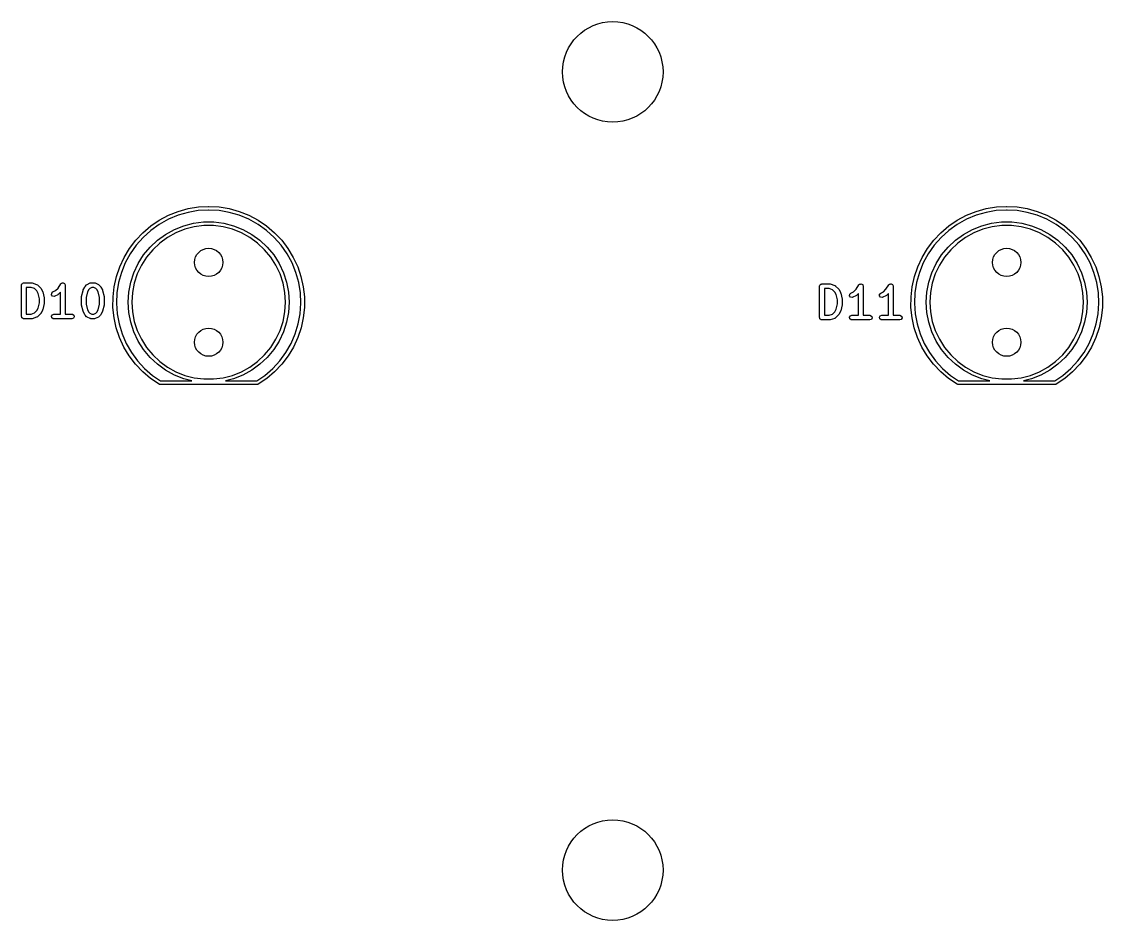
# Model space of a CAD drawing. Extents: x 17 to 414, y -137 to -109.
# Drawn here: x 273.29 to 307.69, y -137.49 to -108.89 of the extents above; entities that cross this region are included whole.
import ezdxf

# ---------------------------------------------------------------- set-up
doc = ezdxf.new("R2010")
doc.units = 0
doc.layers.add('BLACK', color=7, linetype='CONTINUOUS')

msp = doc.modelspace()

# ---------------------------------------------------------------- linework, layer by layer
at = {"layer": 'BLACK', "linetype": 'CONTINUOUS'}
for p, q in [((278.266, -114.93), (278.584, -114.842)), ((278.584, -114.842), (278.91, -114.789)), ((279.229, -114.887), (278.909, -114.905)), ((278.91, -114.789), (279.238, -114.771)), ((279.239, -114.891), (279.229, -114.887)), ((279.238, -114.771), (279.239, -114.771)), ((279.239, -114.771), (279.239, -114.771)), ((279.239, -114.771), (279.24, -114.771)), ((279.249, -114.887), (279.239, -114.891)), ((279.239, -114.891), (279.239, -114.891)), ((279.239, -114.891), (279.239, -114.891)), ((279.24, -114.771), (279.568, -114.789)), ((279.24, -114.771), (279.24, -114.771)), ((279.569, -114.905), (279.249, -114.887)), ((279.568, -114.789), (279.894, -114.842)), ((279.894, -114.842), (280.212, -114.93)), ((303.666, -114.93), (303.984, -114.842)), ((303.984, -114.842), (304.31, -114.789)), ((304.629, -114.887), (304.309, -114.905)), ((304.31, -114.789), (304.638, -114.771)), ((304.639, -114.891), (304.629, -114.887)), ((304.638, -114.771), (304.639, -114.771)), ((304.639, -114.771), (304.639, -114.771)), ((304.639, -114.771), (304.64, -114.771)), ((304.649, -114.887), (304.639, -114.891)), ((304.639, -114.891), (304.639, -114.891)), ((304.639, -114.891), (304.639, -114.891)), ((304.64, -114.771), (304.968, -114.789)), ((304.64, -114.771), (304.64, -114.771)), ((304.969, -114.905), (304.649, -114.887)), ((304.968, -114.789), (305.294, -114.842)), ((305.294, -114.842), (305.612, -114.93)), ((277.394, -115.392), (277.668, -115.207)), ((277.668, -115.207), (277.959, -115.052)), ((277.958, -115.181), (277.668, -115.342)), ((278.264, -115.053), (277.958, -115.181)), ((277.959, -115.052), (278.266, -114.93)), ((278.582, -114.961), (278.264, -115.053)), ((278.909, -114.905), (278.582, -114.961)), ((279.896, -114.961), (279.569, -114.905)), ((280.214, -115.053), (279.896, -114.961)), ((280.212, -114.93), (280.519, -115.052)), ((280.52, -115.181), (280.214, -115.053)), ((280.519, -115.052), (280.81, -115.207)), ((280.81, -115.342), (280.52, -115.181)), ((280.81, -115.207), (281.084, -115.392)), ((302.794, -115.392), (303.068, -115.207)), ((303.068, -115.207), (303.359, -115.052)), ((303.358, -115.181), (303.068, -115.342)), ((303.664, -115.053), (303.358, -115.181)), ((303.359, -115.052), (303.666, -114.93)), ((303.982, -114.961), (303.664, -115.053)), ((304.309, -114.905), (303.982, -114.961)), ((305.296, -114.961), (304.969, -114.905)), ((305.614, -115.053), (305.296, -114.961)), ((305.612, -114.93), (305.919, -115.052)), ((305.92, -115.181), (305.614, -115.053)), ((305.919, -115.052), (306.21, -115.207)), ((306.21, -115.342), (305.92, -115.181)), ((306.21, -115.207), (306.484, -115.392)), ((277.143, -115.606), (277.394, -115.392)), ((277.399, -115.535), (277.153, -115.757)), ((277.668, -115.342), (277.399, -115.535)), ((277.867, -115.659), (278.149, -115.505)), ((278.149, -115.505), (278.448, -115.386)), ((278.484, -115.496), (278.198, -115.609)), ((278.448, -115.386), (278.759, -115.306)), ((278.781, -115.419), (278.484, -115.496)), ((278.759, -115.306), (279.078, -115.266)), ((279.086, -115.381), (278.781, -115.419)), ((279.078, -115.266), (279.4, -115.266)), ((279.393, -115.381), (279.086, -115.381)), ((279.697, -115.419), (279.393, -115.381)), ((279.4, -115.266), (279.719, -115.306)), ((279.995, -115.496), (279.697, -115.419)), ((279.719, -115.306), (280.03, -115.386)), ((280.28, -115.609), (279.995, -115.496)), ((280.03, -115.386), (280.329, -115.505)), ((280.329, -115.505), (280.611, -115.659)), ((281.079, -115.535), (280.81, -115.342)), ((281.325, -115.757), (281.079, -115.535)), ((281.084, -115.392), (281.335, -115.606)), ((302.543, -115.606), (302.794, -115.392)), ((302.799, -115.535), (302.553, -115.757)), ((303.068, -115.342), (302.799, -115.535)), ((303.267, -115.659), (303.549, -115.505)), ((303.549, -115.505), (303.848, -115.386)), ((303.884, -115.496), (303.598, -115.609)), ((303.848, -115.386), (304.159, -115.306)), ((304.181, -115.419), (303.884, -115.496)), ((304.159, -115.306), (304.478, -115.266)), ((304.486, -115.381), (304.181, -115.419)), ((304.478, -115.266), (304.8, -115.266)), ((304.793, -115.381), (304.486, -115.381)), ((305.097, -115.419), (304.793, -115.381)), ((304.8, -115.266), (305.119, -115.306)), ((305.395, -115.496), (305.097, -115.419)), ((305.119, -115.306), (305.43, -115.386)), ((305.68, -115.609), (305.395, -115.496)), ((305.43, -115.386), (305.729, -115.505)), ((305.729, -115.505), (306.011, -115.659)), ((306.479, -115.535), (306.21, -115.342)), ((306.725, -115.757), (306.479, -115.535)), ((306.484, -115.392), (306.735, -115.606)), ((276.716, -116.108), (276.916, -115.845)), ((276.916, -115.845), (277.143, -115.606)), ((277.153, -115.757), (276.933, -116.006)), ((277.373, -116.069), (277.607, -115.848)), ((277.607, -115.848), (277.867, -115.659)), ((277.929, -115.757), (277.681, -115.937)), ((278.198, -115.609), (277.929, -115.757)), ((280.549, -115.757), (280.28, -115.609)), ((280.797, -115.937), (280.549, -115.757)), ((280.611, -115.659), (280.871, -115.848)), ((280.871, -115.848), (281.105, -116.069)), ((281.545, -116.005), (281.325, -115.757)), ((281.335, -115.606), (281.563, -115.845)), ((281.563, -115.845), (281.762, -116.108)), ((302.116, -116.108), (302.316, -115.845)), ((302.316, -115.845), (302.543, -115.606)), ((302.553, -115.757), (302.333, -116.006)), ((302.773, -116.069), (303.007, -115.848)), ((303.007, -115.848), (303.267, -115.659)), ((303.329, -115.757), (303.081, -115.937)), ((303.598, -115.609), (303.329, -115.757)), ((305.949, -115.757), (305.68, -115.609)), ((306.197, -115.937), (305.949, -115.757)), ((306.011, -115.659), (306.271, -115.848)), ((306.271, -115.848), (306.505, -116.069)), ((306.945, -116.005), (306.725, -115.757)), ((306.735, -115.606), (306.963, -115.845)), ((306.963, -115.845), (307.162, -116.108)), ((276.545, -116.391), (276.716, -116.108)), ((276.933, -116.006), (276.743, -116.277)), ((277.168, -116.316), (277.373, -116.069)), ((277.457, -116.147), (277.261, -116.384)), ((277.681, -115.937), (277.457, -116.147)), ((281.021, -116.147), (280.797, -115.937)), ((281.217, -116.384), (281.021, -116.147)), ((281.105, -116.069), (281.31, -116.316)), ((281.735, -116.277), (281.545, -116.005)), ((281.762, -116.108), (281.933, -116.391)), ((301.945, -116.391), (302.116, -116.108)), ((302.333, -116.006), (302.143, -116.277)), ((302.568, -116.316), (302.773, -116.069)), ((302.857, -116.147), (302.661, -116.384)), ((303.081, -115.937), (302.857, -116.147)), ((306.421, -116.147), (306.197, -115.937)), ((306.617, -116.384), (306.421, -116.147)), ((306.505, -116.069), (306.71, -116.316)), ((307.135, -116.277), (306.945, -116.005)), ((307.162, -116.108), (307.333, -116.391)), ((276.406, -116.69), (276.545, -116.391)), ((276.585, -116.568), (276.461, -116.875)), ((276.743, -116.277), (276.585, -116.568)), ((276.859, -116.879), (276.996, -116.588)), ((276.996, -116.588), (277.168, -116.316)), ((277.261, -116.384), (277.097, -116.643)), ((281.381, -116.643), (281.217, -116.384)), ((281.31, -116.316), (281.482, -116.588)), ((281.482, -116.588), (281.619, -116.879)), ((281.893, -116.568), (281.735, -116.277)), ((282.017, -116.875), (281.893, -116.568)), ((281.933, -116.391), (282.072, -116.69)), ((301.806, -116.69), (301.945, -116.391)), ((301.985, -116.568), (301.861, -116.875)), ((302.143, -116.277), (301.985, -116.568)), ((302.259, -116.879), (302.396, -116.588)), ((302.396, -116.588), (302.568, -116.316)), ((302.661, -116.384), (302.497, -116.643)), ((306.781, -116.643), (306.617, -116.384)), ((306.71, -116.316), (306.882, -116.588)), ((306.882, -116.588), (307.019, -116.879)), ((307.293, -116.568), (307.135, -116.277)), ((307.417, -116.875), (307.293, -116.568)), ((307.333, -116.391), (307.472, -116.69)), ((276.301, -117.003), (276.406, -116.69)), ((276.461, -116.875), (276.372, -117.195)), ((276.759, -117.184), (276.859, -116.879)), ((276.966, -116.921), (276.871, -117.213)), ((277.097, -116.643), (276.966, -116.921)), ((281.512, -116.921), (281.381, -116.643)), ((281.607, -117.213), (281.512, -116.921)), ((281.619, -116.879), (281.719, -117.184)), ((282.106, -117.195), (282.017, -116.875)), ((282.072, -116.69), (282.177, -117.003)), ((301.701, -117.003), (301.806, -116.69)), ((301.861, -116.875), (301.772, -117.195)), ((302.159, -117.184), (302.259, -116.879)), ((302.366, -116.921), (302.271, -117.213)), ((302.497, -116.643), (302.366, -116.921)), ((306.912, -116.921), (306.781, -116.643)), ((307.007, -117.213), (306.912, -116.921)), ((307.019, -116.879), (307.119, -117.184)), ((307.506, -117.195), (307.417, -116.875)), ((307.472, -116.69), (307.577, -117.003)), ((273.285, -117.273), (273.286, -117.264)), ((273.285, -118.273), (273.285, -117.273)), ((273.286, -117.26), (273.288, -117.257)), ((273.286, -117.264), (273.286, -117.26)), ((273.288, -117.257), (273.289, -117.248)), ((273.289, -117.248), (273.302, -117.233)), ((273.302, -117.233), (273.312, -117.216)), ((273.312, -117.216), (273.318, -117.214)), ((273.318, -117.214), (273.322, -117.208)), ((273.322, -117.208), (273.341, -117.205)), ((273.341, -117.205), (273.36, -117.198)), ((273.36, -117.198), (273.598, -117.198)), ((273.598, -117.198), (273.62, -117.202)), ((273.62, -117.202), (273.622, -117.202)), ((273.622, -117.202), (273.764, -117.25)), ((273.764, -117.25), (273.787, -117.262)), ((273.787, -117.262), (273.79, -117.266)), ((273.79, -117.266), (273.794, -117.268)), ((273.794, -117.268), (273.889, -117.363)), ((274.444, -117.368), (274.535, -117.232)), ((274.535, -117.232), (274.553, -117.213)), ((274.553, -117.213), (274.558, -117.212)), ((274.558, -117.212), (274.56, -117.208)), ((274.56, -117.208), (274.582, -117.205)), ((274.582, -117.205), (274.603, -117.199)), ((274.603, -117.199), (274.607, -117.2)), ((274.607, -117.2), (274.611, -117.199)), ((274.611, -117.199), (274.63, -117.21)), ((274.63, -117.21), (274.65, -117.219)), ((274.65, -117.219), (274.652, -117.223)), ((274.652, -117.223), (274.655, -117.225)), ((274.655, -117.225), (274.663, -117.246)), ((274.663, -117.246), (274.672, -117.265)), ((274.672, -117.265), (274.671, -117.269)), ((274.671, -117.269), (274.673, -117.273)), ((274.673, -117.273), (274.673, -118.198)), ((275.307, -117.316), (275.354, -117.268)), ((275.354, -117.268), (275.373, -117.255)), ((275.373, -117.255), (275.374, -117.254)), ((275.374, -117.254), (275.469, -117.206)), ((275.469, -117.206), (275.494, -117.199)), ((275.494, -117.199), (275.498, -117.2)), ((275.498, -117.2), (275.503, -117.198)), ((275.503, -117.198), (275.598, -117.198)), ((275.598, -117.198), (275.623, -117.203)), ((275.623, -117.203), (275.627, -117.206)), ((275.627, -117.206), (275.631, -117.206)), ((275.631, -117.206), (275.727, -117.254)), ((275.727, -117.254), (275.745, -117.267)), ((275.745, -117.267), (275.746, -117.268)), ((275.746, -117.268), (275.794, -117.316)), ((276.23, -117.325), (276.301, -117.003)), ((276.372, -117.195), (276.32, -117.522)), ((276.699, -117.5), (276.759, -117.184)), ((276.871, -117.213), (276.813, -117.515)), ((281.665, -117.515), (281.607, -117.213)), ((281.719, -117.184), (281.779, -117.5)), ((282.158, -117.522), (282.106, -117.195)), ((282.177, -117.003), (282.248, -117.325)), ((298.685, -117.308), (298.686, -117.299)), ((298.686, -117.295), (298.688, -117.292)), ((298.686, -117.299), (298.686, -117.295)), ((298.688, -117.292), (298.689, -117.283)), ((298.689, -117.283), (298.702, -117.268)), ((298.702, -117.268), (298.712, -117.251)), ((298.712, -117.251), (298.718, -117.249)), ((298.718, -117.249), (298.722, -117.243)), ((298.722, -117.243), (298.741, -117.24)), ((298.741, -117.24), (298.76, -117.233)), ((298.76, -117.233), (298.998, -117.233)), ((298.998, -117.233), (299.02, -117.237)), ((299.02, -117.237), (299.022, -117.237)), ((299.022, -117.237), (299.164, -117.285)), ((299.164, -117.285), (299.187, -117.297)), ((299.187, -117.297), (299.19, -117.301)), ((299.19, -117.301), (299.194, -117.303)), ((299.194, -117.303), (299.289, -117.398)), ((299.844, -117.403), (299.935, -117.267)), ((299.935, -117.267), (299.953, -117.248)), ((299.953, -117.248), (299.958, -117.247)), ((299.958, -117.247), (299.96, -117.243)), ((299.96, -117.243), (299.982, -117.24)), ((299.982, -117.24), (300.003, -117.234)), ((300.003, -117.234), (300.007, -117.235)), ((300.007, -117.235), (300.011, -117.235)), ((300.011, -117.235), (300.03, -117.245)), ((300.03, -117.245), (300.05, -117.254)), ((300.05, -117.254), (300.052, -117.258)), ((300.052, -117.258), (300.055, -117.26)), ((300.055, -117.26), (300.063, -117.281)), ((300.063, -117.281), (300.072, -117.3)), ((300.072, -117.3), (300.071, -117.304)), ((300.797, -117.403), (300.888, -117.267)), ((300.888, -117.267), (300.906, -117.248)), ((300.906, -117.248), (300.91, -117.247)), ((300.91, -117.247), (300.913, -117.243)), ((300.913, -117.243), (300.934, -117.24)), ((300.934, -117.24), (300.955, -117.234)), ((300.955, -117.234), (300.959, -117.235)), ((300.959, -117.235), (300.963, -117.235)), ((300.963, -117.235), (300.982, -117.245)), ((300.982, -117.245), (301.002, -117.254)), ((301.002, -117.254), (301.004, -117.258)), ((301.004, -117.258), (301.008, -117.26)), ((301.008, -117.26), (301.015, -117.281)), ((301.015, -117.281), (301.025, -117.3)), ((301.025, -117.3), (301.024, -117.304)), ((301.63, -117.325), (301.701, -117.003)), ((301.772, -117.195), (301.72, -117.522)), ((302.099, -117.5), (302.159, -117.184)), ((302.271, -117.213), (302.213, -117.515)), ((307.065, -117.515), (307.007, -117.213)), ((307.119, -117.184), (307.179, -117.5)), ((307.558, -117.522), (307.506, -117.195)), ((307.577, -117.003), (307.648, -117.325)), ((273.435, -117.348), (273.435, -118.198)), ((273.586, -117.348), (273.435, -117.348)), ((273.7, -117.387), (273.586, -117.348)), ((273.774, -117.461), (273.7, -117.387)), ((273.813, -117.538), (273.774, -117.461)), ((273.856, -117.711), (273.813, -117.538)), ((273.889, -117.363), (273.902, -117.382)), ((273.902, -117.382), (273.903, -117.383)), ((273.903, -117.383), (273.951, -117.478)), ((273.951, -117.478), (273.954, -117.49)), ((273.954, -117.49), (273.956, -117.493)), ((273.956, -117.493), (274.004, -117.684)), ((274.24, -117.58), (274.243, -117.529)), ((274.271, -117.622), (274.24, -117.58)), ((274.243, -117.529), (274.279, -117.492)), ((274.321, -117.634), (274.271, -117.622)), ((274.279, -117.492), (274.363, -117.45)), ((274.346, -117.626), (274.321, -117.634)), ((274.441, -117.579), (274.346, -117.626)), ((274.363, -117.45), (274.444, -117.368)), ((274.442, -117.577), (274.441, -117.579)), ((274.46, -117.564), (274.442, -117.577)), ((274.523, -117.502), (274.46, -117.564)), ((274.523, -118.198), (274.523, -117.502)), ((275.189, -117.654), (275.192, -117.64)), ((275.192, -117.636), (275.239, -117.446)), ((275.192, -117.64), (275.192, -117.636)), ((275.239, -117.446), (275.245, -117.434)), ((275.245, -117.43), (275.293, -117.335)), ((275.245, -117.434), (275.245, -117.43)), ((275.293, -117.335), (275.306, -117.317)), ((275.306, -117.317), (275.307, -117.316)), ((275.383, -117.49), (275.339, -117.664)), ((275.421, -117.413), (275.383, -117.49)), ((275.452, -117.383), (275.421, -117.413)), ((275.52, -117.348), (275.452, -117.383)), ((275.58, -117.348), (275.52, -117.348)), ((275.649, -117.383), (275.58, -117.348)), ((275.679, -117.413), (275.649, -117.383)), ((275.718, -117.49), (275.679, -117.413)), ((275.761, -117.664), (275.718, -117.49)), ((275.794, -117.316), (275.807, -117.334)), ((275.807, -117.334), (275.808, -117.335)), ((275.808, -117.335), (275.855, -117.43)), ((275.855, -117.43), (275.859, -117.443)), ((275.859, -117.443), (275.861, -117.446)), ((275.861, -117.446), (275.909, -117.636)), ((275.909, -117.636), (275.91, -117.651)), ((276.194, -117.653), (276.23, -117.325)), ((276.32, -117.522), (276.305, -117.853)), ((276.679, -117.821), (276.699, -117.5)), ((276.813, -117.515), (276.794, -117.821)), ((281.684, -117.821), (281.665, -117.515)), ((281.779, -117.5), (281.799, -117.821)), ((282.173, -117.853), (282.158, -117.522)), ((282.248, -117.325), (282.284, -117.653)), ((298.685, -118.308), (298.685, -117.308)), ((298.835, -117.383), (298.835, -118.233)), ((298.986, -117.383), (298.835, -117.383)), ((299.1, -117.422), (298.986, -117.383)), ((299.174, -117.496), (299.1, -117.422)), ((299.213, -117.573), (299.174, -117.496)), ((299.256, -117.746), (299.213, -117.573)), ((299.289, -117.398), (299.302, -117.417)), ((299.302, -117.417), (299.303, -117.418)), ((299.303, -117.418), (299.351, -117.513)), ((299.351, -117.513), (299.354, -117.525)), ((299.354, -117.525), (299.356, -117.528)), ((299.356, -117.528), (299.404, -117.719)), ((299.64, -117.615), (299.643, -117.564)), ((299.671, -117.657), (299.64, -117.615)), ((299.643, -117.564), (299.679, -117.527)), ((299.679, -117.527), (299.763, -117.485)), ((299.841, -117.614), (299.746, -117.661)), ((299.763, -117.485), (299.844, -117.403)), ((299.842, -117.612), (299.841, -117.614)), ((299.86, -117.6), (299.842, -117.612)), ((299.923, -117.537), (299.86, -117.6)), ((299.923, -118.233), (299.923, -117.537)), ((300.071, -117.304), (300.073, -117.308)), ((300.073, -117.308), (300.073, -118.233)), ((300.593, -117.615), (300.596, -117.564)), ((300.623, -117.657), (300.593, -117.615)), ((300.596, -117.564), (300.631, -117.527)), ((300.631, -117.527), (300.715, -117.485)), ((300.793, -117.614), (300.698, -117.661)), ((300.715, -117.485), (300.797, -117.403)), ((300.794, -117.612), (300.793, -117.614)), ((300.813, -117.6), (300.794, -117.612)), ((300.875, -117.537), (300.813, -117.6)), ((300.875, -118.233), (300.875, -117.537)), ((301.024, -117.304), (301.025, -117.308)), ((301.025, -117.308), (301.025, -118.233)), ((301.594, -117.653), (301.63, -117.325)), ((301.72, -117.522), (301.705, -117.853)), ((302.079, -117.821), (302.099, -117.5)), ((302.213, -117.515), (302.194, -117.821)), ((307.084, -117.821), (307.065, -117.515)), ((307.179, -117.5), (307.199, -117.821)), ((307.573, -117.853), (307.558, -117.522)), ((307.648, -117.325), (307.684, -117.653)), ((273.813, -118.009), (273.856, -117.836)), ((273.856, -117.836), (273.856, -117.711)), ((274.004, -117.863), (273.956, -118.053)), ((274.004, -117.684), (274.005, -117.699)), ((274.006, -117.845), (274.004, -117.86)), ((274.004, -117.86), (274.004, -117.863)), ((274.005, -117.699), (274.006, -117.702)), ((274.006, -117.702), (274.006, -117.845)), ((275.189, -117.892), (275.189, -117.654)), ((275.191, -117.896), (275.189, -117.892)), ((275.192, -117.911), (275.191, -117.896)), ((275.239, -118.101), (275.192, -117.911)), ((275.339, -117.664), (275.339, -117.883)), ((275.339, -117.883), (275.383, -118.057)), ((275.718, -118.057), (275.761, -117.883)), ((275.761, -117.883), (275.761, -117.664)), ((275.909, -117.911), (275.861, -118.101)), ((275.911, -117.892), (275.908, -117.907)), ((275.908, -117.907), (275.909, -117.911)), ((275.91, -117.651), (275.911, -117.654)), ((275.911, -117.654), (275.911, -117.892)), ((276.193, -117.983), (276.194, -117.653)), ((276.229, -118.312), (276.193, -117.983)), ((276.305, -117.853), (276.327, -118.184)), ((276.699, -118.142), (276.679, -117.821)), ((276.794, -117.821), (276.813, -118.127)), ((281.665, -118.127), (281.684, -117.821)), ((281.799, -117.821), (281.779, -118.142)), ((282.151, -118.184), (282.173, -117.853)), ((282.285, -117.983), (282.249, -118.312)), ((282.284, -117.653), (282.285, -117.983)), ((299.213, -118.044), (299.256, -117.871)), ((299.256, -117.871), (299.256, -117.746)), ((299.404, -117.898), (299.356, -118.088)), ((299.404, -117.719), (299.405, -117.734)), ((299.406, -117.88), (299.404, -117.895)), ((299.404, -117.895), (299.404, -117.898)), ((299.405, -117.734), (299.406, -117.737)), ((299.406, -117.737), (299.406, -117.88)), ((299.721, -117.669), (299.671, -117.657)), ((299.746, -117.661), (299.721, -117.669)), ((300.673, -117.669), (300.623, -117.657)), ((300.698, -117.661), (300.673, -117.669)), ((301.593, -117.983), (301.594, -117.653)), ((301.629, -118.312), (301.593, -117.983)), ((301.705, -117.853), (301.727, -118.184)), ((302.099, -118.142), (302.079, -117.821)), ((302.194, -117.821), (302.213, -118.127)), ((307.065, -118.127), (307.084, -117.821)), ((307.199, -117.821), (307.179, -118.142)), ((307.551, -118.184), (307.573, -117.853)), ((307.685, -117.983), (307.649, -118.312)), ((307.684, -117.653), (307.685, -117.983)), ((273.291, -118.292), (273.285, -118.273)), ((273.295, -118.311), (273.291, -118.292)), ((273.3, -118.315), (273.295, -118.311)), ((273.302, -118.322), (273.3, -118.315)), ((273.319, -118.331), (273.302, -118.322)), ((273.334, -118.344), (273.319, -118.331)), ((273.435, -118.198), (273.586, -118.198)), ((273.586, -118.198), (273.7, -118.16)), ((273.764, -118.297), (273.622, -118.345)), ((273.7, -118.16), (273.774, -118.086)), ((273.768, -118.294), (273.764, -118.297)), ((273.772, -118.294), (273.768, -118.294)), ((273.794, -118.279), (273.772, -118.294)), ((273.774, -118.086), (273.813, -118.009)), ((273.889, -118.184), (273.794, -118.279)), ((273.89, -118.182), (273.889, -118.184)), ((273.903, -118.164), (273.89, -118.182)), ((273.951, -118.069), (273.903, -118.164)), ((273.956, -118.053), (273.951, -118.065)), ((273.951, -118.065), (273.951, -118.069)), ((274.238, -118.26), (274.264, -118.216)), ((274.247, -118.311), (274.238, -118.26)), ((274.286, -118.344), (274.247, -118.311)), ((274.264, -118.216), (274.312, -118.198)), ((274.312, -118.198), (274.523, -118.198)), ((274.673, -118.198), (274.884, -118.198)), ((274.884, -118.198), (274.909, -118.203)), ((274.932, -118.331), (274.884, -118.348)), ((274.909, -118.203), (274.948, -118.236)), ((274.957, -118.286), (274.932, -118.331)), ((274.948, -118.236), (274.957, -118.286)), ((275.241, -118.104), (275.239, -118.101)), ((275.245, -118.116), (275.241, -118.104)), ((275.293, -118.212), (275.245, -118.116)), ((275.294, -118.213), (275.293, -118.212)), ((275.307, -118.231), (275.294, -118.213)), ((275.354, -118.279), (275.307, -118.231)), ((275.356, -118.279), (275.354, -118.279)), ((275.374, -118.293), (275.356, -118.279)), ((275.469, -118.34), (275.374, -118.293)), ((275.383, -118.057), (275.421, -118.134)), ((275.421, -118.134), (275.452, -118.164)), ((275.452, -118.164), (275.52, -118.198)), ((275.52, -118.198), (275.58, -118.198)), ((275.58, -118.198), (275.649, -118.164)), ((275.727, -118.293), (275.631, -118.34)), ((275.649, -118.164), (275.679, -118.134)), ((275.679, -118.134), (275.718, -118.057)), ((275.728, -118.292), (275.727, -118.293)), ((275.746, -118.279), (275.728, -118.292)), ((275.794, -118.231), (275.746, -118.279)), ((275.808, -118.212), (275.794, -118.23)), ((275.794, -118.23), (275.794, -118.231)), ((275.855, -118.116), (275.808, -118.212)), ((275.856, -118.113), (275.855, -118.116)), ((275.861, -118.101), (275.856, -118.113)), ((276.299, -118.634), (276.229, -118.312)), ((276.327, -118.184), (276.386, -118.51)), ((276.759, -118.458), (276.699, -118.142)), ((276.813, -118.127), (276.871, -118.429)), ((281.607, -118.429), (281.665, -118.127)), ((281.779, -118.142), (281.719, -118.458)), ((282.092, -118.51), (282.151, -118.184)), ((282.249, -118.312), (282.179, -118.634)), ((298.691, -118.327), (298.685, -118.308)), ((298.695, -118.346), (298.691, -118.327)), ((298.835, -118.233), (298.986, -118.233)), ((298.986, -118.233), (299.1, -118.195)), ((299.164, -118.332), (299.022, -118.38)), ((299.1, -118.195), (299.174, -118.121)), ((299.168, -118.329), (299.164, -118.332)), ((299.172, -118.329), (299.168, -118.329)), ((299.194, -118.314), (299.172, -118.329)), ((299.174, -118.121), (299.213, -118.044)), ((299.289, -118.219), (299.194, -118.314)), ((299.29, -118.217), (299.289, -118.219)), ((299.303, -118.199), (299.29, -118.217)), ((299.351, -118.104), (299.303, -118.199)), ((299.356, -118.088), (299.351, -118.1)), ((299.351, -118.1), (299.351, -118.104)), ((299.638, -118.295), (299.664, -118.251)), ((299.647, -118.346), (299.638, -118.295)), ((299.664, -118.251), (299.712, -118.233)), ((299.712, -118.233), (299.923, -118.233)), ((300.073, -118.233), (300.284, -118.233)), ((300.284, -118.233), (300.309, -118.238)), ((300.309, -118.238), (300.348, -118.271)), ((300.357, -118.321), (300.332, -118.366)), ((300.348, -118.271), (300.357, -118.321)), ((300.591, -118.295), (300.616, -118.251)), ((300.6, -118.346), (300.591, -118.295)), ((300.616, -118.251), (300.664, -118.233)), ((300.664, -118.233), (300.875, -118.233)), ((301.025, -118.233), (301.236, -118.233)), ((301.236, -118.233), (301.262, -118.238)), ((301.262, -118.238), (301.301, -118.271)), ((301.31, -118.321), (301.284, -118.366)), ((301.301, -118.271), (301.31, -118.321)), ((301.699, -118.634), (301.629, -118.312)), ((301.727, -118.184), (301.786, -118.51)), ((302.159, -118.458), (302.099, -118.142)), ((302.213, -118.127), (302.271, -118.429)), ((307.007, -118.429), (307.065, -118.127)), ((307.179, -118.142), (307.119, -118.458)), ((307.492, -118.51), (307.551, -118.184)), ((307.649, -118.312), (307.579, -118.634)), ((273.344, -118.346), (273.334, -118.344)), ((273.347, -118.347), (273.344, -118.346)), ((273.35, -118.347), (273.347, -118.347)), ((273.36, -118.348), (273.35, -118.347)), ((273.598, -118.348), (273.36, -118.348)), ((273.599, -118.348), (273.598, -118.348)), ((273.622, -118.345), (273.599, -118.348)), ((274.312, -118.348), (274.286, -118.344)), ((274.884, -118.348), (274.312, -118.348)), ((275.473, -118.341), (275.469, -118.34)), ((275.477, -118.344), (275.473, -118.341)), ((275.503, -118.348), (275.477, -118.344)), ((275.598, -118.348), (275.503, -118.348)), ((275.602, -118.347), (275.598, -118.348)), ((275.606, -118.348), (275.602, -118.347)), ((275.631, -118.34), (275.606, -118.348)), ((276.405, -118.947), (276.299, -118.634)), ((276.386, -118.51), (276.482, -118.827)), ((276.859, -118.763), (276.759, -118.458)), ((276.871, -118.429), (276.966, -118.721)), ((281.512, -118.721), (281.607, -118.429)), ((281.719, -118.458), (281.619, -118.763)), ((281.996, -118.827), (282.092, -118.51)), ((282.179, -118.634), (282.074, -118.947)), ((298.7, -118.35), (298.695, -118.346)), ((298.702, -118.357), (298.7, -118.35)), ((298.719, -118.366), (298.702, -118.357)), ((298.734, -118.379), (298.719, -118.366)), ((298.744, -118.381), (298.734, -118.379)), ((298.747, -118.382), (298.744, -118.381)), ((298.75, -118.382), (298.747, -118.382)), ((298.76, -118.383), (298.75, -118.382)), ((298.998, -118.383), (298.76, -118.383)), ((298.999, -118.383), (298.998, -118.383)), ((299.022, -118.38), (298.999, -118.383)), ((299.686, -118.379), (299.647, -118.346)), ((299.712, -118.383), (299.686, -118.379)), ((300.284, -118.383), (299.712, -118.383)), ((300.332, -118.366), (300.284, -118.383)), ((300.639, -118.379), (300.6, -118.346)), ((300.664, -118.383), (300.639, -118.379)), ((301.236, -118.383), (300.664, -118.383)), ((301.284, -118.366), (301.236, -118.383)), ((301.805, -118.947), (301.699, -118.634)), ((301.786, -118.51), (301.882, -118.827)), ((302.259, -118.763), (302.159, -118.458)), ((302.271, -118.429), (302.366, -118.721)), ((306.912, -118.721), (307.007, -118.429)), ((307.119, -118.458), (307.019, -118.763)), ((307.396, -118.827), (307.492, -118.51)), ((307.579, -118.634), (307.474, -118.947)), ((276.543, -119.247), (276.405, -118.947)), ((276.482, -118.827), (276.613, -119.131)), ((276.996, -119.054), (276.859, -118.763)), ((276.966, -118.721), (277.097, -118.999)), ((277.097, -118.999), (277.261, -119.258)), ((281.217, -119.258), (281.381, -118.999)), ((281.381, -118.999), (281.512, -118.721)), ((281.619, -118.763), (281.482, -119.054)), ((281.865, -119.131), (281.996, -118.827)), ((282.074, -118.947), (281.935, -119.247)), ((301.943, -119.247), (301.805, -118.947)), ((301.882, -118.827), (302.013, -119.131)), ((302.396, -119.054), (302.259, -118.763)), ((302.366, -118.721), (302.497, -118.999)), ((302.497, -118.999), (302.661, -119.258)), ((306.617, -119.258), (306.781, -118.999)), ((306.781, -118.999), (306.912, -118.721)), ((307.019, -118.763), (306.882, -119.054)), ((307.265, -119.131), (307.396, -118.827)), ((307.474, -118.947), (307.335, -119.247)), ((276.713, -119.53), (276.543, -119.247)), ((276.613, -119.131), (276.778, -119.419)), ((277.168, -119.326), (276.996, -119.054)), ((277.373, -119.573), (277.168, -119.326)), ((277.261, -119.258), (277.457, -119.495)), ((281.021, -119.495), (281.217, -119.258)), ((281.31, -119.326), (281.105, -119.573)), ((281.482, -119.054), (281.31, -119.326)), ((281.7, -119.419), (281.865, -119.131)), ((281.935, -119.247), (281.765, -119.53)), ((302.113, -119.53), (301.943, -119.247)), ((302.013, -119.131), (302.178, -119.419)), ((302.568, -119.326), (302.396, -119.054)), ((302.773, -119.573), (302.568, -119.326)), ((302.661, -119.258), (302.857, -119.495)), ((306.421, -119.495), (306.617, -119.258)), ((306.71, -119.326), (306.505, -119.573)), ((306.882, -119.054), (306.71, -119.326)), ((307.1, -119.419), (307.265, -119.131)), ((307.335, -119.247), (307.165, -119.53)), ((276.912, -119.793), (276.713, -119.53)), ((276.778, -119.419), (276.974, -119.686)), ((276.974, -119.686), (277.198, -119.93)), ((277.607, -119.793), (277.373, -119.573)), ((277.457, -119.495), (277.681, -119.705)), ((277.681, -119.705), (277.929, -119.885)), ((280.549, -119.885), (280.797, -119.705)), ((280.797, -119.705), (281.021, -119.495)), ((281.105, -119.573), (280.871, -119.793)), ((281.28, -119.93), (281.504, -119.686)), ((281.504, -119.686), (281.7, -119.419)), ((281.765, -119.53), (281.566, -119.793)), ((302.312, -119.793), (302.113, -119.53)), ((302.178, -119.419), (302.374, -119.686)), ((302.374, -119.686), (302.598, -119.93)), ((303.007, -119.793), (302.773, -119.573)), ((302.857, -119.495), (303.081, -119.705)), ((303.081, -119.705), (303.329, -119.885)), ((305.949, -119.885), (306.197, -119.705)), ((306.197, -119.705), (306.421, -119.495)), ((306.505, -119.573), (306.271, -119.793)), ((306.68, -119.93), (306.904, -119.686)), ((306.904, -119.686), (307.1, -119.419)), ((307.165, -119.53), (306.966, -119.793)), ((277.139, -120.033), (276.912, -119.793)), ((277.39, -120.247), (277.139, -120.033)), ((277.198, -119.93), (277.449, -120.147)), ((277.867, -119.982), (277.607, -119.793)), ((278.149, -120.137), (277.867, -119.982)), ((277.929, -119.885), (278.198, -120.033)), ((278.198, -120.033), (278.484, -120.146)), ((279.995, -120.146), (280.28, -120.033)), ((280.28, -120.033), (280.549, -119.885)), ((280.611, -119.982), (280.329, -120.137)), ((280.871, -119.793), (280.611, -119.982)), ((281.029, -120.147), (281.28, -119.93)), ((281.339, -120.033), (281.088, -120.247)), ((281.566, -119.793), (281.339, -120.033)), ((302.539, -120.033), (302.312, -119.793)), ((302.79, -120.247), (302.539, -120.033)), ((302.598, -119.93), (302.849, -120.147)), ((303.267, -119.982), (303.007, -119.793)), ((303.549, -120.137), (303.267, -119.982)), ((303.329, -119.885), (303.598, -120.033)), ((303.598, -120.033), (303.884, -120.146)), ((305.395, -120.146), (305.68, -120.033)), ((305.68, -120.033), (305.949, -119.885)), ((306.011, -119.982), (305.729, -120.137)), ((306.271, -119.793), (306.011, -119.982)), ((306.429, -120.147), (306.68, -119.93)), ((306.739, -120.033), (306.488, -120.247)), ((306.966, -119.793), (306.739, -120.033)), ((277.663, -120.432), (277.39, -120.247)), ((277.449, -120.147), (277.704, -120.321)), ((277.704, -120.321), (278.702, -120.321)), ((278.448, -120.256), (278.149, -120.137)), ((278.702, -120.321), (278.448, -120.256)), ((278.484, -120.146), (278.781, -120.222)), ((278.781, -120.222), (279.086, -120.261)), ((279.086, -120.261), (279.393, -120.261)), ((279.393, -120.261), (279.697, -120.222)), ((279.697, -120.222), (279.995, -120.146)), ((280.03, -120.256), (279.776, -120.321)), ((279.776, -120.321), (280.774, -120.321)), ((280.329, -120.137), (280.03, -120.256)), ((280.774, -120.321), (281.029, -120.147)), ((281.088, -120.247), (280.815, -120.432)), ((303.063, -120.432), (302.79, -120.247)), ((302.849, -120.147), (303.104, -120.321)), ((303.104, -120.321), (304.102, -120.321)), ((303.848, -120.256), (303.549, -120.137)), ((304.102, -120.321), (303.848, -120.256)), ((303.884, -120.146), (304.181, -120.222)), ((304.181, -120.222), (304.486, -120.261)), ((304.486, -120.261), (304.793, -120.261)), ((304.793, -120.261), (305.097, -120.222)), ((305.097, -120.222), (305.395, -120.146)), ((305.43, -120.256), (305.176, -120.321)), ((305.176, -120.321), (306.174, -120.321)), ((305.729, -120.137), (305.43, -120.256)), ((306.174, -120.321), (306.429, -120.147)), ((306.488, -120.247), (306.215, -120.432)), ((277.679, -120.435), (277.663, -120.432)), ((277.663, -120.432), (277.663, -120.432)), ((277.694, -120.441), (277.679, -120.435)), ((280.784, -120.441), (277.694, -120.441)), ((280.799, -120.435), (280.784, -120.441)), ((280.815, -120.432), (280.799, -120.435)), ((280.815, -120.432), (280.815, -120.432)), ((303.079, -120.435), (303.063, -120.432)), ((303.063, -120.432), (303.063, -120.432)), ((303.094, -120.441), (303.079, -120.435)), ((306.184, -120.441), (303.094, -120.441)), ((306.199, -120.435), (306.184, -120.441)), ((306.215, -120.432), (306.199, -120.435)), ((306.215, -120.432), (306.215, -120.432))]:
    msp.add_line(p, q, dxfattribs=at)
at = {"layer": 'BLACK'}
for centre, radius in [((292.1, -110.49), 1.6), ((279.239, -116.551), 0.45), ((304.639, -116.551), 0.45), ((279.239, -119.091), 0.45), ((304.639, -119.091), 0.45), ((292.1, -135.89), 1.6)]:
    msp.add_circle(centre, radius, dxfattribs=at)

doc.saveas('drawing.dxf')
